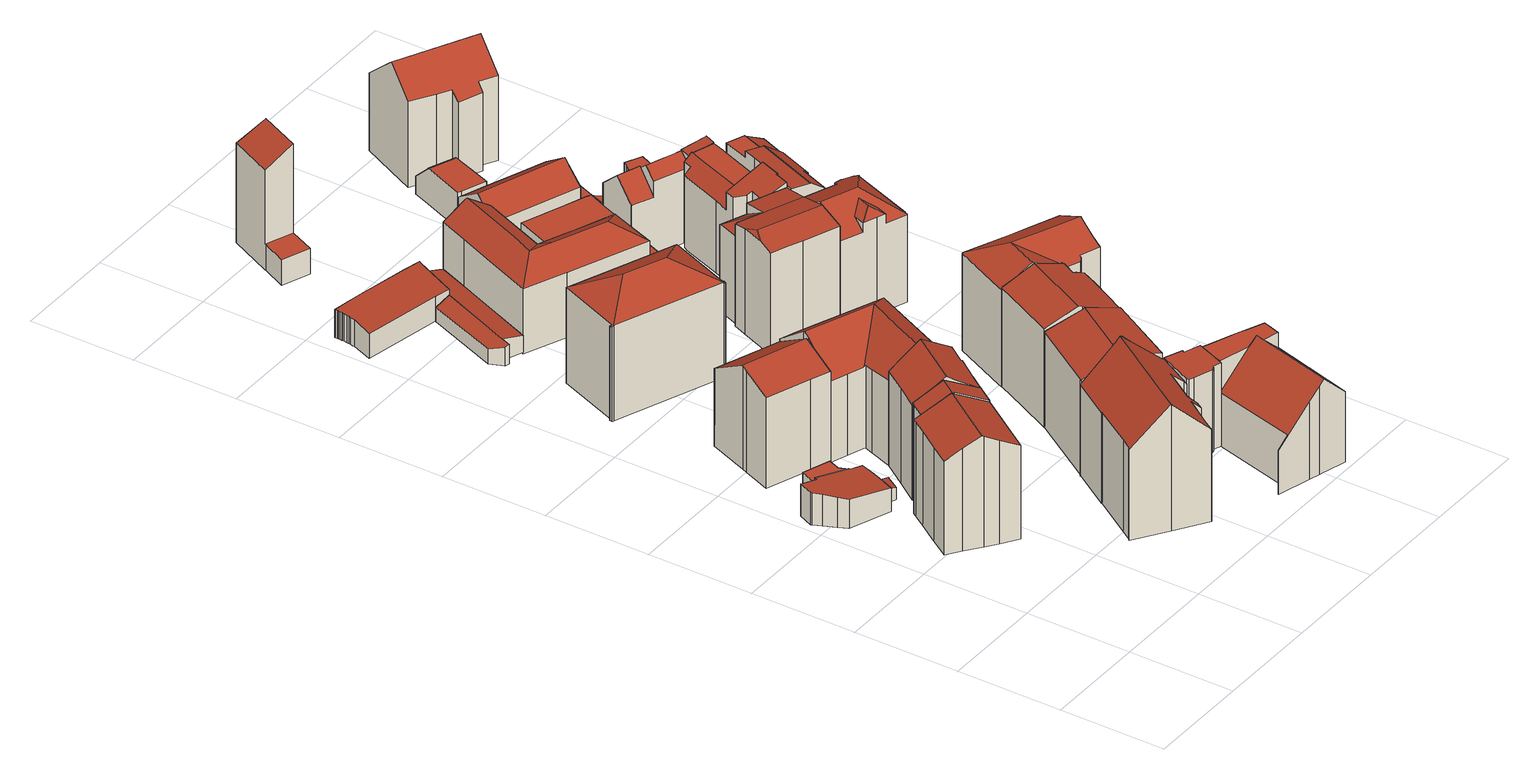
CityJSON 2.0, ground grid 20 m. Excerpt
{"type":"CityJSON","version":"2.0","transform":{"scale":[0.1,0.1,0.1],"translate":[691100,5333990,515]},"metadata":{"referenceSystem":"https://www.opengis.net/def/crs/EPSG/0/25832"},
"CityObjects":{
"building1":{"type":"Building","attributes":{"Gemeindeschluessel":"09162000","HoeheDach":"522.847","HoeheGrund":"516.454","Methode":"2000","NiedrigsteTraufeDesGebaeudes":"521.072","Geometrietyp2DReferenz":"3000","function":"31001_1000","roofType":"1000","measuredHeight":6.39,"storeysAboveGround":2},"geometry":[{"type":"MultiSurface","lod":"2","boundaries":[[[0,1,2,3,4,5]],[[6,7,8,9]],[[10,0,5,11]],[[6,12,13,7]],[[14,15,4,3]],[[16,17,13,12]],[[3,2,18,19,14]],[[20,8,7,13,17,21,11,5,4,15,22,23,24,25]],[[26,24,23,27]],[[28,21,17,16]],[[6,9,29,30,26,27,31,32,33,1,0,10,28,16,12]],[[9,8,20,29]],[[30,29,20,25]],[[33,18,2,1]],[[32,19,18,33]],[[32,31,22,15,14,19]],[[30,25,24,26]],[[31,27,23,22]],[[10,11,21,28]]],"semantics":{"surfaces":[{"type":"WallSurface"},{"type":"RoofSurface"},{"type":"GroundSurface"}],"values":[0,0,0,0,0,0,1,1,0,0,2,0,0,0,0,0,0,0,0]}}]},
"building2":{"type":"Building","attributes":{"Gemeindeschluessel":"09162000","HoeheDach":"538.190","HoeheGrund":"516.488","Methode":"2000","NiedrigsteTraufeDesGebaeudes":"534.819","Geometrietyp2DReferenz":"3000","function":"31001_1000","roofType":"3100","measuredHeight":21.7,"storeysAboveGround":5},"geometry":[{"type":"MultiSurface","lod":"2","boundaries":[[[34,35,36,37]],[[38,39,40,41,42,43,44]],[[43,45,46,44]],[[47,40,39,48]],[[49,42,41,50,36,35,51,52,53]],[[54,51,35,34]],[[55,52,51,54]],[[56,45,43,42,49]],[[57,53,52,55]],[[47,58,50,41,40]],[[38,59,48,39]],[[56,49,53,57]],[[59,38,44,46]],[[37,36,50,58]],[[59,46,45,56,57,55,54,34,37,58,47,48]]],"semantics":{"surfaces":[{"type":"WallSurface"},{"type":"RoofSurface"},{"type":"GroundSurface"}],"values":[0,1,0,0,1,0,0,0,0,0,0,0,0,0,2]}}]},
"building3":{"type":"Building","attributes":{"Gemeindeschluessel":"09162000","HoeheDach":"519.794","HoeheGrund":"516.690","Methode":"2000","NiedrigsteTraufeDesGebaeudes":"519.122","Geometrietyp2DReferenz":"3000","function":"31001_2000","roofType":"2100","measuredHeight":3.1},"geometry":[{"type":"MultiSurface","lod":"2","boundaries":[[[60,61,62,63]],[[63,64,65,66,67,60]],[[63,62,68,64]],[[62,61,69,70,71,68]],[[69,61,60,67,66,70]],[[68,71,70,66,65,64]]],"semantics":{"surfaces":[{"type":"WallSurface"},{"type":"GroundSurface"},{"type":"RoofSurface"}],"values":[0,1,0,2,0,0]}}]},
"building4":{"type":"Building","attributes":{"Gemeindeschluessel":"09162000","HoeheDach":"538.420","HoeheGrund":"516.480","Methode":"2000","NiedrigsteTraufeDesGebaeudes":"535.103","Geometrietyp2DReferenz":"3000","function":"31001_1000","roofType":"2100","measuredHeight":21.94},"geometry":[{"type":"MultiSurface","lod":"2","boundaries":[[[72,73,74,48]],[[48,74,75,47]],[[75,74,73,76,77,78]],[[79,80,81,82]],[[82,81,83,84]],[[47,75,78,85,58]],[[58,85,80,79]],[[86,76,73,72]],[[78,77,83,81,80,85]],[[84,86,72,48,47,58,79,82]],[[84,83,77,76,86]]],"semantics":{"surfaces":[{"type":"WallSurface"},{"type":"RoofSurface"},{"type":"GroundSurface"}],"values":[0,0,1,0,0,0,0,0,1,2,0]}}]},
"building5":{"type":"Building","attributes":{"Gemeindeschluessel":"09162000","HoeheDach":"536.767","HoeheGrund":"516.565","Methode":"2000","NiedrigsteTraufeDesGebaeudes":"531.742","Geometrietyp2DReferenz":"3000","function":"31001_1000","roofType":"3100","measuredHeight":20.2,"storeysAboveGround":4},"geometry":[{"type":"MultiSurface","lod":"2","boundaries":[[[87,88,89,90]],[[91,92,93,94]],[[95,96,97,98]],[[90,89,99,100]],[[101,102,103,97,96,104]],[[98,97,103,105]],[[106,102,101,92,91]],[[100,99,104,96,95]],[[94,93,107,108]],[[105,103,102,106]],[[108,107,88,87]],[[107,93,92,101,104,99,89,88]],[[100,95,98,105,106,91,94,108,87,90]]],"semantics":{"surfaces":[{"type":"WallSurface"},{"type":"RoofSurface"},{"type":"GroundSurface"}],"values":[0,0,0,0,1,0,0,0,0,0,0,1,2]}}]},
"building6":{"type":"Building","attributes":{"Gemeindeschluessel":"09162000","HoeheDach":"538.886","HoeheGrund":"516.530","Methode":"1000","NiedrigsteTraufeDesGebaeudes":"534.896","Geometrietyp2DReferenz":"3000","function":"31001_1000","roofType":"3100","measuredHeight":22.36,"storeysAboveGround":5},"geometry":[{"type":"MultiSurface","lod":"2","boundaries":[[[109,110,111,112]],[[86,113,114,115,116,117]],[[118,117,116,115,119,120,111,110,121,122,123]],[[112,124,125,114,113,86,126,127,128,129,130,131,132,133,109]],[[127,126,86,117,118,123,134,128]],[[128,134,135,129]],[[129,135,136,130]],[[123,122,137,136,135,134]],[[130,136,137,131]],[[124,120,119,125]],[[122,121,133,132,131,137]],[[125,119,115,114]],[[112,111,120,124]],[[133,121,110,109]]],"semantics":{"surfaces":[{"type":"WallSurface"},{"type":"RoofSurface"},{"type":"GroundSurface"}],"values":[0,0,1,2,0,0,0,1,0,0,0,0,0,0]}}]},
"building7":{"type":"Building","attributes":{"Gemeindeschluessel":"09162000","HoeheDach":"541.116","HoeheGrund":"516.350","Methode":"2000","NiedrigsteTraufeDesGebaeudes":"531.734","Geometrietyp2DReferenz":"3000","function":"31001_1000","roofType":"3100","measuredHeight":24.77,"storeysAboveGround":5},"geometry":[{"type":"MultiSurface","lod":"2","boundaries":[[[138,139,140,141]],[[142,143,144,145,146,147,148,149,150,151,152,153]],[[151,150,154]],[[155,149,148,156]],[[157,158,159,160]],[[161,162,163,164,165,166]],[[167,168,158,157]],[[143,169,170,171,172,144]],[[173,174,162,161,166,175,176,177,178,179,138,141,180,181,182,183,184,154,155,156,185,186,187,172,171,170,188,167,157,160]],[[183,153,152,184]],[[185,147,146,186]],[[141,140,189,180]],[[187,145,144,172]],[[182,142,153,183]],[[180,189,190,181]],[[181,190,142,182]],[[177,191,192,178]],[[184,152,151,154]],[[179,178,192,193,139,138]],[[156,148,147,185]],[[160,159,194,173]],[[190,189,140,139,193,192,191,195,196,165,164,163,197,194,159,158,168,198,169,143,142]],[[174,197,163,162]],[[186,146,145,187]],[[166,165,196,175]],[[198,168,167,188,170,169]],[[195,191,177,176,175,196]],[[154,150,149,155]],[[173,194,197,174]]],"semantics":{"surfaces":[{"type":"WallSurface"},{"type":"RoofSurface"},{"type":"GroundSurface"}],"values":[0,1,0,0,0,0,0,0,2,0,0,0,0,0,0,0,0,0,0,0,0,1,0,0,0,0,0,0,0]}}]},
"building8":{"type":"Building","attributes":{"Gemeindeschluessel":"09162000","HoeheDach":"537.922","HoeheGrund":"516.480","Methode":"1000","NiedrigsteTraufeDesGebaeudes":"532.314","Geometrietyp2DReferenz":"3000","function":"31001_1000","roofType":"3100","measuredHeight":21.44,"storeysAboveGround":4},"geometry":[{"type":"MultiSurface","lod":"2","boundaries":[[[199,200,201,202,203,204]],[[205,133,206,207,208,131]],[[130,209,210,211]],[[212,213,199,204,214,215]],[[109,216,217,218,219,220]],[[221,222,212,215]],[[216,109,133,205,131,130,211,223,224,221,215,214,204,203,202,225,226,227,217]],[[224,223,228,229,222,221]],[[230,218,217,227,226,231]],[[109,220,206,133]],[[208,207,232,233,229,228,210,209]],[[225,234,231,226]],[[211,210,228,223]],[[202,201,234,225]],[[235,233,218,230,231,234,201,200]],[[206,220,219,218,233,232,207]],[[131,208,209,130]],[[222,229,233,235,200,199,213,212]]],"semantics":{"surfaces":[{"type":"WallSurface"},{"type":"GroundSurface"},{"type":"RoofSurface"}],"values":[0,0,0,0,0,0,1,0,0,0,2,0,0,0,2,2,0,2]}}]},
"building9":{"type":"Building","attributes":{"Gemeindeschluessel":"09162000","HoeheDach":"537.968","HoeheGrund":"515.610","Methode":"1000","NiedrigsteTraufeDesGebaeudes":"533.962","Geometrietyp2DReferenz":"3000","function":"31001_1000","roofType":"3200","measuredHeight":22.36,"storeysAboveGround":5},"geometry":[{"type":"MultiSurface","lod":"2","boundaries":[[[236,237,238,239,240,241]],[[242,243,244,245]],[[246,247,248,238]],[[249,250,243,242]],[[251,246,238,237]],[[252,253,254,255]],[[246,256,254,253,257,258,259,260,247]],[[259,261,262,245,244,260]],[[248,247,260,244,243]],[[261,259,258,263]],[[257,253,252,263,258]],[[264,250,249,265,266]],[[239,238,248,243,250,264,266,240]],[[263,252,255,251,237,236,241,265,249,242,245,262,261]],[[255,254,256,246,251]],[[241,240,266,265]]],"semantics":{"surfaces":[{"type":"WallSurface"},{"type":"RoofSurface"},{"type":"GroundSurface"}],"values":[0,0,1,0,0,0,1,0,1,0,0,0,1,2,0,0]}}]},
"building10":{"type":"Building","attributes":{"Gemeindeschluessel":"09162000","HoeheDach":"520.550","HoeheGrund":"516.730","Methode":"2000","NiedrigsteTraufeDesGebaeudes":"519.476","Geometrietyp2DReferenz":"3000","function":"31001_2000","roofType":"2100","measuredHeight":3.82},"geometry":[{"type":"MultiSurface","lod":"2","boundaries":[[[267,268,269,270]],[[270,269,271,272]],[[273,274,275,276,271,269,268]],[[277,274,273,278]],[[279,280,272,271,276,275]],[[279,275,274,277]],[[267,270,272,280,279,277,278]],[[278,273,268,267]]],"semantics":{"surfaces":[{"type":"WallSurface"},{"type":"RoofSurface"},{"type":"GroundSurface"}],"values":[0,0,1,0,0,0,2,0]}}]},
"building11":{"type":"Building","attributes":{"Gemeindeschluessel":"09162000","HoeheDach":"522.316","HoeheGrund":"516.790","Methode":"2000","NiedrigsteTraufeDesGebaeudes":"521.579","Geometrietyp2DReferenz":"3000","function":"31001_2000","roofType":"1000","measuredHeight":5.53,"storeysAboveGround":1},"geometry":[{"type":"MultiSurface","lod":"2","boundaries":[[[281,282,283,284]],[[285,286,287,288]],[[282,281,289,290]],[[291,292,293,294]],[[295,296,297,298]],[[290,289,296,295]],[[299,300,284,283]],[[298,297,301,302]],[[302,301,303,304]],[[305,306,307,308,294,293]],[[300,305,293,292,287,286,309,310,311,312,313,314,303,301,297,296,289,281,284]],[[300,299,315,306,305]],[[316,312,311,317]],[[313,318,319,314]],[[320,309,286,285]],[[317,311,310,321]],[[288,287,292,291]],[[318,313,312,316]],[[283,282,290,295,298,302,304,319,318,316,317,321,320,285,288,291,294,308,307,306,315,299]],[[304,303,314,319]],[[321,310,309,320]]],"semantics":{"surfaces":[{"type":"WallSurface"},{"type":"RoofSurface"},{"type":"GroundSurface"}],"values":[0,0,0,0,0,0,0,0,0,0,1,0,0,0,0,0,0,0,2,0,0]}}]},
"building12":{"type":"Building","attributes":{"Gemeindeschluessel":"09162000","HoeheDach":"537.174","HoeheGrund":"516.217","Methode":"2000","NiedrigsteTraufeDesGebaeudes":"534.692","Geometrietyp2DReferenz":"3000","function":"31001_1000","roofType":"3100","measuredHeight":20.96,"storeysAboveGround":5},"geometry":[{"type":"MultiSurface","lod":"2","boundaries":[[[322,323,324,325]],[[326,327,328,329,330,331,332]],[[331,333,334,332]],[[335,326,332,334]],[[335,334,333,322,325,336,337,338,339,340,341,342]],[[343,340,339,344]],[[322,333,331,330,323]],[[326,335,342,327]],[[337,345,346,338]],[[344,346,345,347,324,323,330,329,343]],[[325,324,347,336]],[[341,328,327,342]],[[344,339,338,346]],[[341,340,343,329,328]],[[336,347,345,337]]],"semantics":{"surfaces":[{"type":"WallSurface"},{"type":"RoofSurface"},{"type":"GroundSurface"}],"values":[0,1,0,0,2,0,0,0,0,1,0,0,0,0,0]}}]},
"building13":{"type":"Building","attributes":{"Gemeindeschluessel":"09162000","HoeheDach":"520.509","HoeheGrund":"516.330","Methode":"1000","NiedrigsteTraufeDesGebaeudes":"519.516","Geometrietyp2DReferenz":"3000","function":"31001_2000","roofType":"2100","measuredHeight":4.18},"geometry":[{"type":"MultiSurface","lod":"2","boundaries":[[[348,349,350,351]],[[352,271,349,348]],[[353,354,355,356]],[[356,357,358,359,360,361,352,348,351,353]],[[362,363,355,354,350,349,271,276,364,275]],[[275,364,276,271,352,361,360,359]],[[358,357,356,355,363,362]],[[358,362,275,359]],[[354,353,351,350]]],"semantics":{"surfaces":[{"type":"WallSurface"},{"type":"GroundSurface"},{"type":"RoofSurface"}],"values":[0,0,0,1,2,0,0,0,0]}}]},
"building14":{"type":"Building","attributes":{"Gemeindeschluessel":"09162000","HoeheDach":"533.287","HoeheGrund":"516.360","Methode":"1000","NiedrigsteTraufeDesGebaeudes":"532.611","Geometrietyp2DReferenz":"3000","function":"31001_1000","roofType":"1000","measuredHeight":16.93,"storeysAboveGround":4},"geometry":[{"type":"MultiSurface","lod":"2","boundaries":[[[365,366,367,368,369,370,371,372,373,374,375,376,377,378,379,380]],[[160,378,377,381]],[[382,367,366,383]],[[384,376,375,385]],[[381,377,376,384]],[[174,380,379,173]],[[173,379,378,160]],[[386,387,373,372,371,388]],[[389,383,366,365,380,174]],[[390,391,369,368,367,382]],[[388,371,370,392]],[[387,393,385,375,374,373]],[[392,370,369,391]],[[393,387,386,388,392,391,390,382,383,389,174,173,160,381,384,385]]],"semantics":{"surfaces":[{"type":"RoofSurface"},{"type":"WallSurface"},{"type":"GroundSurface"}],"values":[0,1,1,1,1,1,1,1,1,1,1,1,1,2]}}]},
"building15":{"type":"Building","attributes":{"Gemeindeschluessel":"09162000","HoeheDach":"534.487","HoeheGrund":"516.320","Methode":"2000","NiedrigsteTraufeDesGebaeudes":"524.753","Geometrietyp2DReferenz":"3000","function":"31001_9998","roofType":"3100","measuredHeight":18.17,"storeysAboveGround":3},"geometry":[{"type":"MultiSurface","lod":"2","boundaries":[[[394,395,396,397,398,399,400,401]],[[402,403,404]],[[405,406,407,408,409,410]],[[411,412,413,414]],[[415,416,412,411]],[[417,404,418,419]],[[420,421,422,423]],[[401,400,421,420]],[[419,424,425]],[[423,422,426,427]],[[428,429,397,396]],[[419,418,404,403,430,406,405,410,413,412,416,424]],[[421,400,399,417,419,425,431,432,433,426,422]],[[414,413,410,409]],[[427,426,433,434]],[[433,432,431,435,436,434]],[[437,438,428,396,395,394,401,420,423,427,434,436,435,439,415,411,414,409,408,407]],[[431,425,424,416,415,439,435]],[[402,429,428,438,437,407,406,430,403]],[[398,397,429,402,404,417,399]]],"semantics":{"surfaces":[{"type":"WallSurface"},{"type":"RoofSurface"},{"type":"GroundSurface"}],"values":[0,0,0,0,0,0,0,0,0,0,0,1,1,0,0,0,2,0,0,1]}}]},
"building16":{"type":"Building","attributes":{"Gemeindeschluessel":"09162000","HoeheDach":"520.158","HoeheGrund":"516.070","Methode":"1000","NiedrigsteTraufeDesGebaeudes":"519.371","Geometrietyp2DReferenz":"3000","function":"31001_2000","roofType":"9999","measuredHeight":4.09},"geometry":[{"type":"MultiSurface","lod":"2","boundaries":[[[440,441,442,443,444,445]],[[441,446,447,448,449,442]],[[450,451,452,453]],[[454,455,448,447]],[[446,441,440,445,450,453,454,447]],[[445,444,451,450]],[[444,443,442,449,448,455,452,451]],[[453,452,455,454]]],"semantics":{"surfaces":[{"type":"WallSurface"},{"type":"GroundSurface"},{"type":"RoofSurface"}],"values":[0,0,0,0,1,0,2,0]}}]},
"building17":{"type":"Building","attributes":{"Gemeindeschluessel":"09162000","HoeheDach":"539.535","HoeheGrund":"517.070","Methode":"2000","NiedrigsteTraufeDesGebaeudes":"522.077","Geometrietyp2DReferenz":"3000","function":"31001_9998","roofType":"2100","measuredHeight":22.46,"storeysAboveGround":5},"geometry":[{"type":"MultiSurface","lod":"2","boundaries":[[[456,457,458,459,460,461,462]],[[463,464,456,462]],[[465,466,467,463,462,461,460,468]],[[469,470,471,459,458]],[[472,473,474,457,456,464]],[[467,466,473,472,464,463]],[[474,473,466,465,468,470,469]],[[460,459,471,468]],[[474,469,458,457]],[[471,470,468]]],"semantics":{"surfaces":[{"type":"WallSurface"},{"type":"GroundSurface"},{"type":"RoofSurface"}],"values":[0,0,1,2,2,0,0,0,0,0]}}]},
"building18":{"type":"Building","attributes":{"Gemeindeschluessel":"09162000","HoeheDach":"537.809","HoeheGrund":"516.070","Methode":"2000","NiedrigsteTraufeDesGebaeudes":"534.759","Geometrietyp2DReferenz":"3000","function":"31001_1000","roofType":"3100","measuredHeight":21.74,"storeysAboveGround":5},"geometry":[{"type":"MultiSurface","lod":"2","boundaries":[[[475,476,477,478]],[[479,480,481,482,483,484,485,486]],[[487,488,489,490,491,492,493,494,495,496,497,498,475,478,499,500,501,502]],[[492,491,503,479,486,493]],[[486,485,484,495,494,493]],[[483,482,481,476,475,498,497,496,495,484]],[[489,488,504,505,506,490]],[[507,508,502,501,500,509]],[[490,506,503,491]],[[500,499,478,477,510,509]],[[503,506,505,504,511,508,507,509,510,477,476,481,480,479]],[[502,508,511,487]],[[487,511,504,488]]],"semantics":{"surfaces":[{"type":"WallSurface"},{"type":"RoofSurface"},{"type":"GroundSurface"}],"values":[0,1,2,0,0,0,0,0,0,0,1,0,0]}}]},
"building19":{"type":"Building","attributes":{"Gemeindeschluessel":"09162000","HoeheDach":"531.792","HoeheGrund":"516.020","Methode":"1000","NiedrigsteTraufeDesGebaeudes":"528.552","Geometrietyp2DReferenz":"3000","function":"31001_1000","roofType":"3200","measuredHeight":15.77,"storeysAboveGround":4},"geometry":[{"type":"MultiSurface","lod":"2","boundaries":[[[512,513,514,515,516,517,518,519]],[[520,521,522]],[[523,524,525,526,527,528]],[[514,529,530,531,532,515]],[[533,534,535,536,525,524]],[[522,521,537,534,533,524,523,538]],[[538,523,528,512]],[[539,540,520,541,542,543]],[[540,544,545,535,534,537,521,520]],[[545,544,540,539,543,546,547,548,549,550,532,531,530,551,552,527,526,525,536,535]],[[528,553,554,529,514,513,512]],[[550,516,515,532]],[[527,552,551,554,553,528]],[[546,555,519,547]],[[543,542,555,546]],[[549,517,516,550]],[[555,542,541,520,522,538,512,519]],[[530,529,554,551]],[[519,518,517,549,548,547]]],"semantics":{"surfaces":[{"type":"RoofSurface"},{"type":"WallSurface"},{"type":"GroundSurface"}],"values":[0,0,1,1,1,0,0,1,1,2,0,1,1,1,1,1,0,1,1]}}]},
"building20":{"type":"Building","attributes":{"Gemeindeschluessel":"09162000","HoeheDach":"537.650","HoeheGrund":"516.430","Methode":"2000","NiedrigsteTraufeDesGebaeudes":"533.203","Geometrietyp2DReferenz":"3000","function":"31001_1000","roofType":"3100","measuredHeight":21.22,"storeysAboveGround":4},"geometry":[{"type":"MultiSurface","lod":"2","boundaries":[[[556,557,558]],[[559,560,561,562]],[[563,564,565,566,567,568]],[[569,570,571,556,572,573,574,565,564,575]],[[575,564,563,576]],[[558,557,577,578,579,580,581]],[[582,583,584,585,586,587,559,562,588,589,590,591,568,567,566,592,593,594,580,579,578,595]],[[587,596,560,559]],[[571,597,598,577,557,556]],[[586,599,596,587]],[[566,565,574,592]],[[600,556,601,602]],[[578,577,598,595]],[[595,598,597,582]],[[574,573,602,601,581,580,594,593,592]],[[603,576,563,568,591,590]],[[586,585,584,583,582,597,571,570,604,599]],[[589,588,562,561,605,606,603,590]],[[556,558,581,601]],[[606,605,561,560,596,599,604,570,569,575,576,603]],[[572,556,600,602,573]]],"semantics":{"surfaces":[{"type":"WallSurface"},{"type":"RoofSurface"},{"type":"GroundSurface"}],"values":[0,0,0,1,1,0,2,0,1,0,0,1,0,0,0,0,0,0,1,1,0]}}]},
"building21":{"type":"Building","attributes":{"Gemeindeschluessel":"09162000","HoeheDach":"522.706","HoeheGrund":"516.250","Methode":"1000","NiedrigsteTraufeDesGebaeudes":"520.497","Geometrietyp2DReferenz":"3000","function":"31001_2000","roofType":"1000","measuredHeight":6.46},"geometry":[{"type":"MultiSurface","lod":"2","boundaries":[[[607,608,609,610]],[[611,612,613,614,615,616,617,618,619,620,621,622,623,624,625,626,627,628,629,630,631,632,633,634,635,636,607,610]],[[611,637,638,612]],[[639,640,641,642]],[[617,616,615,643,644,645]],[[646,647,648,620,619,618]],[[649,650,648,647,646,645,644,643,651,652,638,637,609,608,653,641,640,654,655,656,657]],[[633,658,659,634]],[[628,660,661,629]],[[622,621,620,648,650,649,657,623]],[[615,614,613,652,651,643]],[[610,609,637,611]],[[627,640,639,660,628]],[[655,625,624,656]],[[632,662,658,633]],[[623,657,656,624]],[[631,663,662,632]],[[612,638,652,613]],[[655,654,640,627,626,625]],[[629,661,664,630]],[[661,660,639,642,659,658,662,663,664]],[[642,641,653,608,607,636,635,634,659]],[[617,645,646,618]],[[630,664,663,631]]],"semantics":{"surfaces":[{"type":"WallSurface"},{"type":"GroundSurface"},{"type":"RoofSurface"}],"values":[0,1,0,0,0,0,2,0,0,0,0,0,0,0,0,0,0,0,0,0,2,0,0,0]}}]},
"building22":{"type":"Building","attributes":{"Gemeindeschluessel":"09162000","HoeheDach":"537.980","HoeheGrund":"516.030","Methode":"2000","NiedrigsteTraufeDesGebaeudes":"534.470","Geometrietyp2DReferenz":"3000","function":"31001_9998","roofType":"3100","measuredHeight":21.95,"storeysAboveGround":5},"geometry":[{"type":"MultiSurface","lod":"2","boundaries":[[[665,666,667,668]],[[669,670,671,672,673,674]],[[675,676,677,678,679,671,670,669,680,681,682,683,665,668,684,685,686,687,688,689,690,691,692,693,694,695,696,697]],[[677,698,699,678]],[[700,701,702,703,704,705,706,707]],[[682,708,709,683]],[[680,710,711,681]],[[667,712,713,685,684,668]],[[681,711,708,682]],[[707,706,705,704,697,696,695,694,693,714]],[[690,689,715,716,717,691]],[[683,709,666,665]],[[716,718,700,707,714,719,717]],[[698,677,676,675,697,704,703,702]],[[717,719,714,693,692,691]],[[678,699,720,679]],[[715,721,722,723,700,718,716]],[[679,720,672,671]],[[688,687,686,724,723,722,721]],[[723,724,713,712,667,666,709,708,711,710,674,673,672,720,699,698,702,701,700]],[[685,713,724,686]],[[688,721,715,689]],[[669,674,710,680]]],"semantics":{"surfaces":[{"type":"WallSurface"},{"type":"GroundSurface"},{"type":"RoofSurface"}],"values":[0,0,1,0,2,0,0,0,0,0,0,0,2,0,0,0,2,0,0,2,0,0,0]}}]},
"building23":{"type":"Building","attributes":{"Gemeindeschluessel":"09162000","HoeheDach":"537.880","HoeheGrund":"516.303","Methode":"2000","NiedrigsteTraufeDesGebaeudes":"532.151","Geometrietyp2DReferenz":"3000","function":"31001_9998","roofType":"3200","measuredHeight":21.58,"storeysAboveGround":4},"geometry":[{"type":"MultiSurface","lod":"2","boundaries":[[[725,726,727,728]],[[729,730,731,732,733]],[[734,735,736,728,737,738]],[[739,740,741,742,743]],[[744,745,746,747]],[[725,748,749,726]],[[750,751,752,743,742,753,731,754,755,756,757,758,759,760,746,745,761,762]],[[763,750,762,764]],[[765,761,745,744]],[[730,766,767,731]],[[754,767,766,768,755]],[[734,738,741,740]],[[769,752,751,770]],[[771,772,732,731,753]],[[739,743,752,769]],[[767,754,731]],[[747,746,760,773]],[[742,741,738,737,727,726,749,774,775,771,753]],[[766,730,729,733,776,777,735,734,740,739,769,770,763,764,765,744,747,773,778,779,780,781,768]],[[781,756,755,768]],[[780,757,756,781]],[[749,748,774]],[[750,763,770,751]],[[764,762,761,765]],[[773,760,759,778]],[[778,759,758,779]],[[736,748,725,728]],[[779,758,757,780]],[[733,732,772,776]],[[737,728,727]],[[777,776,772,771,775]],[[735,777,775,774,748,736]]],"semantics":{"surfaces":[{"type":"RoofSurface"},{"type":"WallSurface"},{"type":"GroundSurface"}],"values":[0,1,1,1,1,0,0,1,1,1,1,1,1,0,1,0,1,0,2,1,1,1,1,1,1,1,0,1,1,1,1,1]}}]},
"building24":{"type":"Building","attributes":{"Gemeindeschluessel":"09162000","HoeheDach":"526.559","HoeheGrund":"516.210","Methode":"2000","NiedrigsteTraufeDesGebaeudes":"522.513","Geometrietyp2DReferenz":"3000","function":"31001_1000","roofType":"3100","measuredHeight":10.35,"storeysAboveGround":2},"geometry":[{"type":"MultiSurface","lod":"2","boundaries":[[[782,783,784,785]],[[786,787,788,789,790,784,783,791,792]],[[793,794,795,796,787,786]],[[797,788,787,796]],[[798,799,800,801]],[[802,803,804,805]],[[803,800,799,793,786,792,804]],[[790,789,806,807,785,784]],[[801,800,803,802]],[[795,794,798,801,802,805,808,809,782,785,807,806,797,796]],[[804,792,791,783,782,809,808,805]],[[794,793,799,798]],[[806,789,788,797]]],"semantics":{"surfaces":[{"type":"WallSurface"},{"type":"RoofSurface"},{"type":"GroundSurface"}],"values":[0,1,0,0,0,0,1,0,0,2,0,0,0]}}]},
"building25":{"type":"Building","attributes":{"Gemeindeschluessel":"09162000","HoeheDach":"536.526","HoeheGrund":"516.270","Methode":"2000","NiedrigsteTraufeDesGebaeudes":"530.303","Geometrietyp2DReferenz":"3000","function":"31001_1000","roofType":"1000","measuredHeight":20.26,"storeysAboveGround":4},"geometry":[{"type":"MultiSurface","lod":"2","boundaries":[[[810,811,812,813,814,815]],[[816,817,818,819,820,821,822]],[[819,823,824,825,826,820]],[[827,828,816,822]],[[829,830,831,832,833,834,835]],[[836,837,838,839]],[[810,815,840,841]],[[842,843,844,838,837,824,823,819,818]],[[844,845,846,847,848,839,838]],[[840,849,850,851,852,841]],[[829,835,813,812]],[[833,832,853,854,846,845,855,856]],[[857,854,853,858]],[[828,850,849,840,815,814,813,835,834,859,817,816]],[[856,855,845,844,843,842]],[[847,846,854,857]],[[825,824,837,836]],[[859,834,833,856,842,818,817]],[[851,850,828,827]],[[858,853,832,831]],[[857,858,831,830,829,812,811,810,841,852,851,827,822,821,820,826,825,836,839,848,847]]],"semantics":{"surfaces":[{"type":"WallSurface"},{"type":"RoofSurface"},{"type":"GroundSurface"}],"values":[0,0,0,0,0,0,0,1,0,0,0,1,0,1,0,0,0,0,0,0,2]}}]},
"building26":{"type":"Building","attributes":{"Gemeindeschluessel":"09162000","HoeheDach":"523.489","HoeheGrund":"516.520","Methode":"2000","NiedrigsteTraufeDesGebaeudes":"519.951","Geometrietyp2DReferenz":"3000","function":"31001_1000","roofType":"1000","measuredHeight":6.97,"storeysAboveGround":2},"geometry":[{"type":"MultiSurface","lod":"2","boundaries":[[[860,861,862,863,864]],[[865,866,867,868]],[[869,862,861,870]],[[864,871,872,860]],[[866,873,874,875,872,871,867]],[[876,877,878,879,865,868,880,881,869,870]],[[878,877,876,870,861,860,872,875,874]],[[867,871,864,863,881,880,868]],[[879,878,874,873,866,865]],[[881,863,862,869]]],"semantics":{"surfaces":[{"type":"RoofSurface"},{"type":"WallSurface"},{"type":"GroundSurface"}],"values":[0,1,1,1,0,2,1,1,1,1]}}]},
"building27":{"type":"Building","attributes":{"Gemeindeschluessel":"09162000","HoeheDach":"535.919","HoeheGrund":"516.450","Methode":"2000","NiedrigsteTraufeDesGebaeudes":"532.398","Geometrietyp2DReferenz":"3000","function":"31001_9998","roofType":"1000","measuredHeight":19.47,"storeysAboveGround":4},"geometry":[{"type":"MultiSurface","lod":"2","boundaries":[[[882,883,884,885,886,887,888]],[[889,890,891,892,893,894,895,896,897,898,899,887,886,885]],[[883,882,900,901]],[[894,902,903,895]],[[895,903,904,896]],[[905,906,907,888,887,899,898]],[[752,908,909,910,911,912]],[[897,913,905,898]],[[900,882,888,907]],[[914,912,911,915]],[[890,909,908,891]],[[896,904,913,897]],[[914,915,906,905,913,904,903,902]],[[915,911,910,916,901,900,907,906]],[[891,908,752,892]],[[893,892,752,912,914,902,894]],[[916,884,883,901]],[[890,889,885,884,916,910,909]]],"semantics":{"surfaces":[{"type":"WallSurface"},{"type":"GroundSurface"},{"type":"RoofSurface"}],"values":[0,1,0,0,0,0,2,0,2,0,0,0,2,0,0,0,2,0]}}]},
"building28":{"type":"Building","attributes":{"Gemeindeschluessel":"09162000","HoeheDach":"532.811","HoeheGrund":"515.670","Methode":"2000","NiedrigsteTraufeDesGebaeudes":"519.499","Geometrietyp2DReferenz":"3000","function":"31001_1000","roofType":"3100","measuredHeight":17.14,"storeysAboveGround":3},"geometry":[{"type":"MultiSurface","lod":"2","boundaries":[[[917,918,919,920,921,922,923,924,925,926,927,928,929,930]],[[931,932,933,934]],[[935,936,937,938,939,940,941]],[[942,943,944,945,946,947,948,949,950]],[[951,952,953,954,955,956]],[[957,958,959,960,961,962,952,951,956,938,937]],[[963,930,929,964,965]],[[946,945,966,967,968,947]],[[929,928,927,969]],[[933,970,935,941,971,934]],[[969,927,926,936,935,970]],[[932,965,964,929,969,970,933]],[[972,923,922,973]],[[972,974,975,960,959,924,923]],[[976,950,949,963,965,932,931]],[[967,966,919,918,917,968]],[[926,925,924,959,958,957,937,936]],[[939,938,956,955]],[[977,978,973,922,921,920]],[[944,979,977,920,919,966,945]],[[949,948,917,930,963]],[[978,977,979,944,943,942,950,976,931,934,971,941,940,939,955,954,953,980,981,975,974,972,973]],[[962,961,981,980,953,952]],[[981,961,960,975]],[[948,947,968,917]]],"semantics":{"surfaces":[{"type":"RoofSurface"},{"type":"WallSurface"},{"type":"GroundSurface"}],"values":[0,1,1,1,1,0,1,0,1,1,0,0,1,1,1,1,1,1,1,1,0,2,1,1,1]}}]},
"building29":{"type":"Building","attributes":{"Gemeindeschluessel":"09162000","HoeheDach":"519.080","HoeheGrund":"516.190","Methode":"1000","NiedrigsteTraufeDesGebaeudes":"519.080","Geometrietyp2DReferenz":"3000","function":"31001_2000","roofType":"1000","measuredHeight":2.89},"geometry":[{"type":"MultiSurface","lod":"2","boundaries":[[[982,983,984,985]],[[986,987,988,801]],[[801,988,989,798]],[[990,991,992,993,994,984,983,995,996,989,988,987,997,998]],[[999,995,983,982]],[[998,997,987,986,1000,607]],[[610,990,998,607]],[[1001,1002,1003,993,992,991,990,610]],[[1003,1004,985,984,994,993]],[[798,989,996,794]],[[985,1004,1003,1002,1001,610,607,1000,986,801,798,794,999,982]],[[794,996,995,999]]],"semantics":{"surfaces":[{"type":"WallSurface"},{"type":"RoofSurface"},{"type":"GroundSurface"}],"values":[0,0,0,1,0,0,0,0,0,0,2,0]}}]},
"building30":{"type":"Building","attributes":{"Gemeindeschluessel":"09162000","HoeheDach":"518.850","HoeheGrund":"515.691","Methode":"2000","NiedrigsteTraufeDesGebaeudes":"517.600","Geometrietyp2DReferenz":"3000","function":"51009_1610","roofType":"1000","measuredHeight":3.16},"geometry":[{"type":"MultiSurface","lod":"2","boundaries":[[[1005,1006,1007,1008]],[[1009,1010,1011,1012]],[[1013,1014,1015,1016]],[[1012,1011,1017,1018]],[[1019,1020,1021,1009,1012,1018,1005,1008,1022,1013,1016,1023,1024,1025,1026,1027,1028,1029,1030,1031,953,955,1032,1033,1034,1035,1036,1037,1038,1039,1040,1041,1042]],[[1043,1044,1045,1046]],[[1043,1046,1047,1048,1049,1050,1051,1052,1053,1054,1055,1056,1057,1058,1059]],[[953,1060,1044,1043,1059,955]],[[1040,1050,1049,1041]],[[1042,1048,1047,1019]],[[1025,1061,1062,1026]],[[1008,1007,1063,1022]],[[1024,1064,1061,1025]],[[1019,1047,1046,1045,1065,1020]],[[1031,1066,1060,953]],[[1023,1067,1064,1024]],[[1020,1065,1068,1021]],[[1041,1049,1048,1042]],[[1037,1053,1052,1038]],[[1029,1069,1070,1030]],[[1035,1055,1054,1036]],[[955,1059,1058,1032]],[[1027,1071,1072,1028]],[[1018,1017,1006,1005]],[[1060,1066,1070,1069,1072,1071,1062,1061,1064,1067,1015,1014,1063,1007,1006,1017,1011,1010,1068,1065,1045,1044]],[[1022,1063,1014,1013]],[[1036,1054,1053,1037]],[[1034,1056,1055,1035]],[[1026,1062,1071,1027]],[[1021,1068,1010,1009]],[[1016,1015,1067,1023]],[[1038,1052,1051,1039]],[[1033,1057,1056,1034]],[[1030,1070,1066,1031]],[[1032,1058,1057,1033]],[[1039,1051,1050,1040]],[[1028,1072,1069,1029]]],"semantics":{"surfaces":[{"type":"WallSurface"},{"type":"GroundSurface"},{"type":"RoofSurface"}],"values":[0,0,0,0,1,0,2,0,0,0,0,0,0,0,0,0,0,0,0,0,0,0,0,0,2,0,0,0,0,0,0,0,0,0,0,0,0]}}]},
"building31":{"type":"Building","attributes":{"Gemeindeschluessel":"09162000","HoeheDach":"537.900","HoeheGrund":"516.390","Methode":"1000","NiedrigsteTraufeDesGebaeudes":"531.508","Geometrietyp2DReferenz":"3000","function":"31001_1000","roofType":"3100","measuredHeight":21.51,"storeysAboveGround":4},"geometry":[{"type":"MultiSurface","lod":"2","boundaries":[[[1073,1074,1075,1076]],[[1077,1075,1074,1078,1079,1080,1081,1082,1083]],[[1084,1080,1079,1085]],[[1086,1078,1074,1073]],[[1087,1088,1089,1090]],[[1080,1084,1091,1092,1093,1081]],[[1094,1095,1088,1087]],[[1096,1077,1083,1097]],[[1083,1082,1098,1099,1100,1101,1102,1097]],[[1100,1099,1095,1094]],[[1092,1091,1084,1085,1086,1073,1076,1096,1097,1102,1101,1100,1094,1087,1090]],[[1085,1079,1078,1086]],[[1090,1089,1093,1092]],[[1076,1075,1077,1096]],[[1081,1093,1089,1088,1095,1099,1098,1082]]],"semantics":{"surfaces":[{"type":"WallSurface"},{"type":"RoofSurface"},{"type":"GroundSurface"}],"values":[0,1,0,0,0,0,0,0,0,0,2,0,0,0,1]}}]}
},
"vertices":[
[113,620,15],[107,638,15],[107,638,64],[113,621,64],[113,621,65],[113,620,64],[32,566,15],[32,566,72],[24,583,74],[24,583,15],[138,611,15],[138,611,61],[110,536,15],[110,536,61],[50,645,64],[50,645,74],[118,555,15],[118,555,61],[115,659,64],[64,677,64],[14,605,77],[128,581,61],[48,639,74],[18,650,78],[6,623,78],[7,621,78],[6,623,15],[18,650,15],[128,581,15],[14,605,15],[7,621,15],[48,639,15],[64,677,15],[115,659,15],
[122,497,15],[122,497,198],[126,503,198],[126,503,15],[161,319,198],[236,430,198],[186,464,229],[182,467,232],[107,358,232],[110,356,230],[130,340,217],[110,356,15],[130,340,15],[186,464,15],[236,430,15],[81,378,215],[137,496,205],[106,472,199],[79,433,198],[54,396,198],[106,472,15],[79,433,15],[81,378,15],[54,396,15],[137,496,15],[161,319,15],
[157,574,17],[157,574,41],[141,547,41],[141,547,17],[117,555,17],[122,566,17],[128,581,17],[130,580,17],[117,555,47],[130,580,47],[128,581,48],[122,566,47],
[254,456,15],[254,456,201],[236,430,201],[186,464,232],[258,461,201],[203,497,234],[182,466,234],[152,520,15],[152,520,204],[155,523,204],[155,523,15],[157,526,204],[157,526,15],[137,496,204],[258,461,15],
[52,740,16],[52,740,192],[72,791,213],[72,791,16],[197,756,16],[197,756,216],[173,696,192],[173,696,16],[106,877,16],[106,877,167],[192,845,168],[192,845,16],[76,801,217],[76,801,16],[198,760,218],[202,768,212],[227,831,169],[77,803,218],[227,831,16],[202,768,16],[136,710,192],[136,710,16],
[330,566,15],[330,566,200],[307,533,200],[307,533,15],[263,468,15],[278,490,15],[278,490,200],[263,468,200],[258,461,200],[220,486,229],[279,490,199],[309,532,199],[277,588,237],[274,589,239],[208,494,239],[309,532,15],[279,490,15],[220,486,15],[208,494,15],[157,527,15],[186,568,15],[217,613,15],[247,601,15],[274,589,15],[277,588,15],[157,527,199],[186,568,199],[217,613,199],[247,601,220],
[422,163,14],[422,163,195],[390,116,194],[390,116,14],[317,131,261],[434,309,261],[425,312,252],[370,341,193],[368,342,191],[320,268,191],[320,267,192],[273,195,193],[259,174,193],[259,174,192],[258,174,191],[256,172,191],[259,174,14],[273,195,14],[320,267,14],[511,282,14],[511,282,186],[517,279,180],[517,279,14],[472,233,14],[492,224,14],[492,224,171],[472,233,191],[469,234,195],[469,234,14],[509,278,14],[509,278,185],[437,308,259],[437,308,14],[434,309,14],[425,312,14],[515,276,14],[494,220,14],[431,177,14],[434,174,14],[445,167,14],[436,153,14],[425,161,14],[377,96,14],[375,92,14],[317,131,14],[256,172,14],[258,174,14],[320,268,14],[368,342,14],[370,341,14],[456,300,14],[377,96,194],[375,92,194],[445,167,178],[436,153,178],[425,161,191],[515,276,179],[434,174,191],[431,177,195],[494,220,167],[456,300,239],
[197,756,222],[200,765,229],[202,768,227],[202,768,15],[200,765,15],[197,756,15],[270,591,15],[277,588,223],[270,591,229],[247,601,208],[217,613,181],[232,655,177],[232,655,15],[173,696,173],[173,697,173],[173,697,15],[173,696,15],[357,625,15],[418,757,15],[418,757,174],[357,625,174],[330,566,174],[204,685,15],[204,685,173],[238,672,15],[235,673,15],[227,831,15],[258,820,15],[295,805,15],[238,672,176],[235,673,174],[295,805,174],[258,820,174],[296,649,229],[327,715,229],[227,831,174],[265,739,229],
[86,1060,6],[87,1060,6],[87,1060,192],[86,1060,191],[84,1061,190],[84,1061,6],[135,1184,6],[135,1184,192],[334,1106,192],[334,1106,6],[289,981,192],[251,1067,230],[172,1098,230],[88,1065,6],[88,1065,192],[289,981,6],[294,985,6],[294,985,190],[292,980,190],[292,980,6],[289,981,191],[291,986,191],[291,986,192],[336,1101,192],[335,1104,193],[336,1101,6],[335,1104,6],[291,986,6],[88,1065,191],[85,1066,6],[85,1066,190],
[97,1310,17],[97,1310,46],[150,1447,45],[150,1447,17],[179,1441,55],[179,1441,17],[107,1284,53],[115,1281,55],[122,1300,55],[123,1302,55],[115,1281,17],[107,1284,17],[122,1300,17],[123,1302,17],
[20,1538,71],[20,1538,18],[19,1532,18],[19,1532,71],[179,1441,18],[179,1441,66],[150,1447,66],[150,1447,18],[20,1541,72],[20,1541,18],[1,1477,18],[1,1477,66],[17,1516,70],[17,1516,18],[20,1543,18],[20,1543,72],[20,1546,72],[20,1546,18],[19,1529,18],[19,1529,71],[20,1549,72],[20,1549,18],[20,1551,73],[20,1551,18],[18,1524,70],[18,1524,18],[18,1522,18],[17,1519,18],[186,1460,68],[208,1516,73],[210,1519,73],[179,1526,73],[71,1548,73],[20,1556,73],[19,1527,18],[179,1526,18],[210,1519,18],[71,1548,18],[20,1556,18],[186,1460,18],[208,1516,18],
[425,312,12],[425,312,218],[370,341,199],[370,341,12],[511,282,197],[575,403,201],[517,433,221],[517,433,222],[435,308,222],[437,308,221],[509,278,197],[437,308,12],[509,278,12],[511,282,12],[368,342,12],[369,343,12],[371,343,12],[452,468,12],[513,435,12],[517,433,12],[575,403,12],[513,435,220],[452,468,199],[369,343,198],[371,343,199],[368,342,198],
[186,1460,13],[186,1460,55],[208,1516,55],[208,1516,13],[179,1441,13],[247,1498,13],[247,1498,45],[226,1444,45],[226,1444,13],[215,1417,13],[160,1284,13],[122,1300,13],[123,1301,13],[123,1302,13],[160,1284,46],[215,1417,45],[123,1301,55],
[495,218,176],[496,216,176],[503,212,176],[530,203,176],[540,200,176],[545,202,177],[547,205,177],[560,200,177],[563,199,177],[573,233,181],[578,250,183],[548,262,182],[550,265,183],[517,279,183],[515,276,182],[494,220,176],[550,265,14],[503,212,14],[496,216,14],[548,262,14],[578,250,14],[560,200,14],[563,199,14],[547,205,14],[495,218,14],[530,203,14],[540,200,14],[545,202,14],[573,233,14],
[595,21,13],[598,20,13],[638,9,13],[638,9,151],[598,20,192],[595,21,195],[585,23,185],[585,23,13],[683,169,150],[683,169,179],[653,177,179],[693,203,179],[694,203,179],[694,203,13],[693,203,13],[658,218,13],[658,218,179],[590,245,13],[590,245,179],[637,227,179],[637,227,13],[578,250,13],[578,250,179],[638,181,195],[638,181,179],[623,186,179],[564,29,13],[564,29,163],[501,46,98],[501,46,13],[564,202,179],[564,202,118],[502,48,98],[502,48,13],[673,137,13],[673,137,151],[689,187,179],[563,199,118],[524,50,119],[522,43,119],[522,43,13],[563,199,13],[524,50,13],[689,187,13],[683,169,13],[564,202,13],
[584,248,11],[590,245,11],[590,245,52],[584,248,51],[578,250,49],[578,250,11],[606,286,11],[619,319,11],[619,319,50],[606,286,51],[548,262,11],[548,262,44],[550,265,44],[550,265,11],[587,332,11],[587,332,44],
[115,1754,71],[115,1755,71],[115,1755,215],[154,1837,215],[154,1837,21],[115,1755,21],[115,1754,21],[93,1708,21],[93,1708,71],[167,1735,21],[146,1688,21],[145,1688,21],[203,1813,21],[167,1735,245],[203,1813,245],[203,1813,244],[145,1688,71],[146,1688,71],[167,1735,71],
[575,564,11],[575,564,226],[622,544,206],[622,544,11],[506,439,228],[569,564,228],[570,566,228],[547,576,218],[513,591,204],[512,591,203],[483,532,204],[452,468,204],[614,479,11],[575,403,11],[562,410,11],[517,433,11],[513,436,11],[506,439,11],[452,468,11],[483,532,11],[512,591,11],[513,591,11],[547,576,11],[570,566,11],[619,538,11],[609,518,11],[615,516,11],[628,509,11],[513,436,225],[575,403,198],[562,410,204],[517,433,223],[615,516,204],[628,509,198],[609,518,206],[619,538,206],[614,479,198],
[219,1311,168],[238,1355,168],[288,1479,168],[285,1481,166],[247,1498,137],[226,1444,137],[196,1372,137],[160,1284,137],[387,1191,137],[420,1280,137],[359,1253,168],[280,1337,137],[331,1317,136],[331,1317,10],[280,1337,10],[279,1337,10],[279,1337,137],[329,1461,137],[329,1461,10],[288,1479,10],[285,1481,10],[343,1312,136],[421,1282,136],[421,1282,10],[343,1312,10],[421,1280,136],[262,1293,168],[244,1249,10],[387,1191,10],[244,1249,137],[238,1251,137],[238,1251,10],[420,1280,10],[421,1280,10],[239,1252,10],[160,1284,10],[196,1372,10],[226,1444,10],[247,1498,10],[289,1361,10],[280,1338,10],[280,1338,137],[289,1361,137],[239,1252,137],
[466,1022,213],[484,1067,204],[484,1067,182],[500,898,14],[500,898,213],[433,924,213],[433,924,14],[401,1016,220],[402,1017,220],[412,1042,213],[412,1042,14],[402,1017,14],[401,1016,14],[447,974,226],[520,945,226],[538,993,213],[439,1033,213],[417,1042,213],[416,1040,213],[402,992,226],[385,974,220],[512,1056,204],[512,1056,14],[484,1067,14],[435,1087,14],[435,1087,182],[551,1026,14],[538,993,14],[520,945,14],[513,927,14],[502,898,14],[501,898,14],[428,926,14],[401,937,14],[374,947,14],[385,974,14],[416,1040,14],[417,1042,14],[433,1083,14],[556,1038,14],[501,898,213],[551,1026,206],[556,1038,204],[502,898,213],[439,1033,198],[433,1083,185],[417,1042,185],[374,947,213],[513,927,221],[428,926,213],[401,937,213],
[511,1395,12],[511,1395,77],[518,1392,77],[518,1392,12],[504,1359,12],[475,1286,12],[472,1287,12],[472,1286,12],[464,1265,12],[463,1264,12],[428,1174,12],[387,1191,12],[421,1281,12],[421,1282,12],[420,1282,12],[337,1315,12],[331,1317,12],[333,1322,12],[339,1319,12],[345,1334,12],[349,1344,12],[322,1355,12],[319,1348,12],[289,1361,12],[329,1461,12],[330,1464,12],[347,1457,12],[353,1455,12],[388,1441,12],[471,1410,12],[504,1359,77],[475,1286,77],[349,1344,55],[349,1344,77],[388,1441,77],[388,1441,55],[464,1265,77],[463,1264,77],[428,1174,77],[387,1191,77],[421,1281,77],[421,1282,77],[337,1315,77],[420,1282,77],[472,1286,77],[472,1287,77],[471,1410,77],[345,1334,77],[339,1319,77],[333,1322,77],[331,1317,77],[347,1457,55],[353,1455,55],[322,1355,55],[319,1348,55],[330,1464,55],[329,1461,55],[289,1361,55],
[628,545,10],[628,545,195],[629,549,197],[629,549,10],[661,537,10],[662,539,10],[663,540,10],[663,540,200],[662,539,199],[661,537,198],[741,631,10],[720,577,10],[716,568,10],[707,546,10],[700,526,10],[659,535,10],[657,534,10],[654,534,10],[630,543,10],[630,552,10],[631,553,10],[627,554,10],[627,553,10],[622,544,10],[575,564,10],[567,568,10],[512,591,10],[515,599,10],[563,702,10],[565,702,10],[648,669,10],[676,658,10],[742,633,10],[716,568,224],[707,546,212],[595,629,230],[651,605,230],[720,577,230],[741,631,199],[742,633,198],[676,658,199],[648,669,199],[565,702,200],[654,534,195],[630,543,195],[659,535,197],[657,534,196],[630,552,199],[631,553,200],[563,702,199],[575,564,225],[567,568,230],[512,591,199],[571,576,230],[515,599,199],[700,526,201],[622,544,200],[627,553,199],[627,554,199],[627,554,200],
[570,889,218],[579,914,218],[551,903,202],[543,881,202],[657,935,13],[673,977,13],[673,977,184],[627,856,185],[627,856,13],[501,898,13],[568,871,13],[568,871,202],[543,881,183],[501,898,183],[551,1026,13],[502,898,13],[502,898,184],[522,950,229],[551,1026,183],[652,1006,13],[652,1006,173],[657,1006,172],[657,1006,13],[585,865,202],[593,887,202],[638,998,180],[635,993,183],[614,1001,183],[592,923,229],[675,978,183],[676,982,181],[676,988,178],[674,993,175],[671,998,173],[667,1002,172],[663,1004,172],[646,1005,175],[641,1002,177],[638,998,13],[641,1002,13],[646,1005,13],[675,977,13],[675,977,183],[676,982,13],[614,1001,13],[635,993,13],[626,851,184],[627,855,184],[663,1004,13],[585,865,183],[625,850,183],[627,855,13],[625,850,13],[667,1002,13],[671,998,13],[674,993,13],[676,988,13],
[394,1568,12],[394,1568,75],[399,1565,76],[399,1565,12],[535,1455,116],[555,1504,78],[499,1526,77],[446,1547,77],[407,1562,76],[394,1567,76],[372,1515,116],[535,1454,115],[535,1454,12],[535,1455,12],[555,1504,12],[499,1526,12],[531,1445,12],[531,1445,108],[518,1413,84],[518,1413,12],[360,1471,12],[360,1471,84],[354,1473,84],[354,1473,12],[446,1547,12],[407,1562,12],[372,1515,12],[394,1567,12],
[556,1038,13],[566,1064,13],[566,1065,13],[566,1065,214],[566,1064,214],[556,1038,214],[504,1107,188],[511,1125,188],[511,1125,153],[522,1152,154],[522,1152,13],[511,1125,13],[504,1107,13],[550,1227,154],[554,1235,154],[554,1235,13],[550,1227,13],[513,1087,13],[513,1087,194],[568,1064,13],[582,1102,13],[591,1125,13],[591,1125,176],[582,1102,176],[582,1102,215],[568,1064,215],[566,1231,13],[566,1231,165],[572,1248,165],[572,1248,13],[512,1056,197],[512,1056,13],[539,1116,178],[577,1218,178],[587,1243,178],[587,1243,176],[630,1229,176],[630,1229,13],[587,1243,13],[521,1079,198],[523,1083,198],[523,1083,13],[521,1079,13],[618,1197,176],[622,1207,176],[577,1218,176],[539,1116,176],[622,1207,13],[618,1197,13],[539,1116,199],
[475,1626,84],[487,1657,52],[443,1676,50],[438,1679,50],[425,1646,84],[399,1565,15],[399,1565,85],[394,1568,85],[394,1568,15],[443,1676,15],[487,1657,15],[425,1646,85],[475,1626,85],[445,1547,85],[446,1547,85],[461,1588,85],[475,1626,15],[461,1588,15],[446,1547,15],[445,1547,15],[425,1646,15],[438,1679,15],
[652,1184,196],[652,1184,195],[688,1171,174],[688,1171,15],[652,1184,15],[618,1197,15],[618,1197,196],[669,1122,15],[643,1055,15],[635,1058,15],[614,1001,15],[587,1012,15],[551,1026,15],[556,1038,15],[566,1065,15],[568,1064,15],[591,1125,15],[600,1148,15],[634,1135,196],[634,1135,195],[551,1026,209],[556,1038,209],[566,1065,209],[591,1125,209],[600,1148,209],[600,1148,196],[635,1058,184],[643,1055,177],[669,1122,177],[634,1135,205],[587,1012,205],[568,1064,209],[587,1012,204],[634,1135,204],[669,1122,174],
[591,1266,169],[637,1249,169],[638,1249,169],[643,1263,157],[647,1275,146],[656,1300,124],[639,1307,123],[641,1311,119],[614,1321,119],[547,1346,119],[547,1344,120],[532,1307,154],[531,1305,156],[525,1290,169],[476,1285,7],[476,1285,121],[475,1286,121],[475,1286,7],[504,1359,121],[505,1361,119],[505,1361,57],[518,1392,46],[518,1392,7],[505,1361,7],[504,1359,7],[582,1244,7],[628,1229,7],[630,1229,7],[630,1229,178],[628,1229,178],[582,1244,172],[582,1244,151],[572,1248,150],[572,1248,7],[561,1379,45],[623,1355,46],[623,1355,7],[561,1379,7],[549,1384,7],[549,1384,45],[547,1346,57],[614,1321,57],[641,1311,57],[652,1339,47],[653,1344,46],[627,1354,46],[516,1269,151],[525,1290,142],[516,1269,120],[638,1249,178],[637,1249,178],[591,1266,172],[532,1307,158],[489,1322,158],[489,1322,7],[639,1307,7],[656,1300,7],[641,1311,7],[652,1339,7],[516,1269,7],[643,1263,7],[647,1275,7],[638,1249,7],[627,1354,7],[653,1344,7],
[578,1465,12],[578,1465,41],[575,1456,41],[575,1456,12],[514,1403,12],[514,1403,41],[518,1413,41],[531,1445,41],[518,1392,41],[543,1386,41],[547,1385,41],[549,1384,41],[562,1421,41],[546,1478,41],[535,1454,41],[512,1398,41],[511,1395,41],[546,1478,12],[512,1398,12],[543,1386,12],[547,1385,12],[549,1384,12],[562,1421,12],
[661,1417,7],[661,1417,39],[666,1423,39],[666,1423,7],[643,1405,7],[643,1405,39],[651,1408,39],[651,1408,7],[701,1415,7],[701,1415,39],[694,1398,39],[694,1398,7],[656,1412,39],[656,1412,7],[620,1401,7],[628,1401,7],[636,1402,7],[670,1430,7],[689,1390,7],[684,1382,7],[677,1375,7],[664,1366,7],[650,1361,7],[648,1359,7],[638,1358,7],[628,1357,7],[624,1357,7],[575,1456,7],[575,1448,7],[576,1441,7],[578,1435,7],[580,1429,7],[584,1422,7],[589,1416,7],[595,1411,7],[599,1408,7],[606,1405,7],[613,1402,7],[607,1361,26],[607,1361,39],[623,1401,39],[623,1401,26],[620,1401,26],[613,1402,26],[606,1405,26],[599,1408,26],[595,1411,26],[589,1416,26],[584,1422,26],[580,1429,26],[578,1435,26],[576,1441,26],[575,1448,26],[575,1456,26],[549,1384,26],[623,1355,39],[677,1375,39],[664,1366,39],[670,1430,39],[684,1382,39],[628,1401,39],[624,1357,39],[689,1390,39],[636,1402,39],[638,1358,39],[628,1357,39],[650,1361,39],[648,1359,39],
[511,1646,14],[511,1646,165],[517,1661,180],[517,1661,14],[491,1675,181],[554,1627,167],[561,1640,180],[593,1623,180],[617,1673,229],[470,1747,229],[447,1700,182],[593,1623,14],[561,1640,14],[554,1627,14],[568,1778,14],[568,1778,165],[648,1737,166],[648,1737,14],[617,1673,14],[619,1676,14],[619,1676,226],[545,1790,14],[545,1790,165],[491,1675,14],[447,1700,14],[472,1752,225],[500,1811,166],[500,1811,14],[472,1752,14],[470,1747,14]
]}
